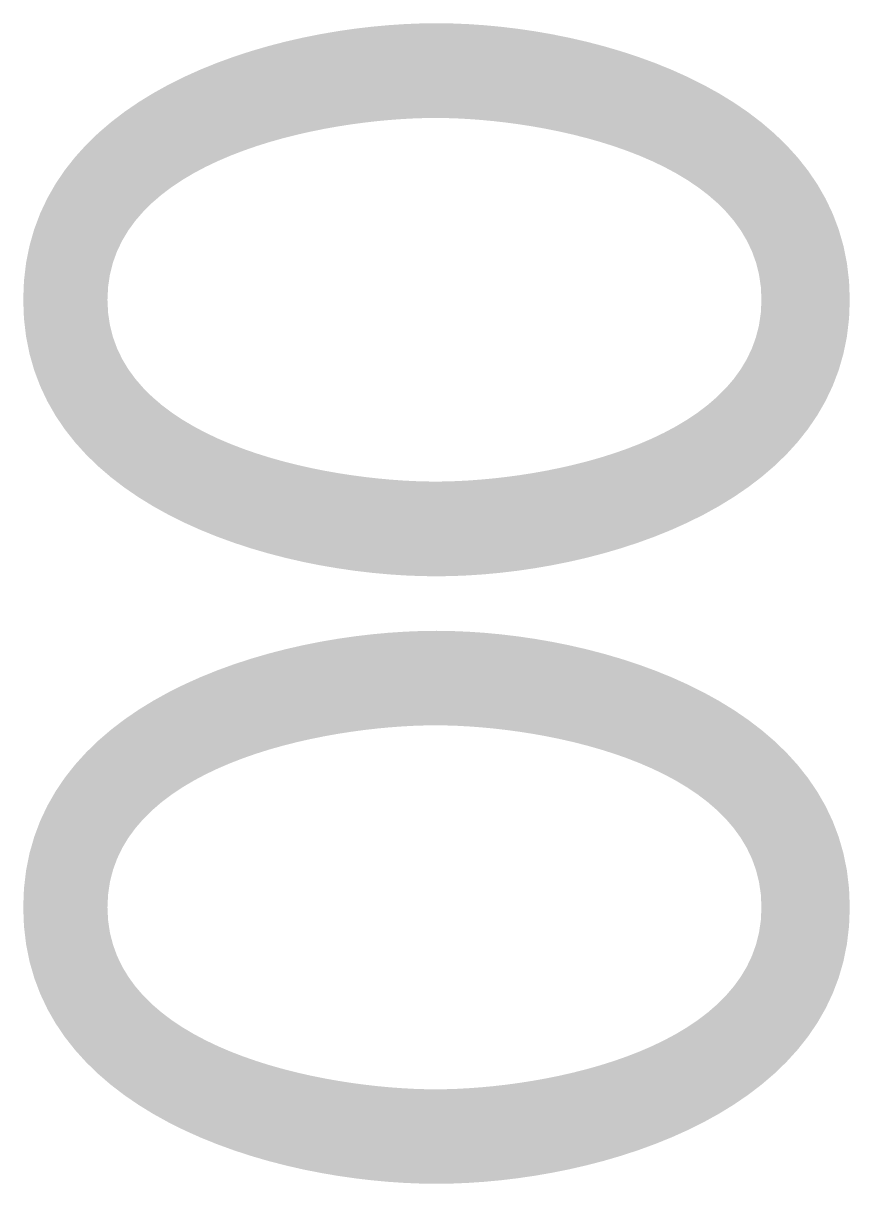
# Model space of a CAD drawing. Header units: inches. Extents: x -17664 to 660, y -8707 to 2166.
# Drawn here: x 21.81 to 24.029, y 91.96 to 95.076 of the extents above; entities that cross this region are included whole.
import ezdxf

# ---------------------------------------------------------------- set-up
doc = ezdxf.new("R2010")
doc.units = ezdxf.units.IN
doc.header["$MEASUREMENT"] = 0
doc.layers.add('Livello 1', color=7, linetype='Continuous')

msp = doc.modelspace()

# ---------------------------------------------------------------- hatches: boundary and pattern name
at = {"layer": 'Livello 1', "true_color": 0xffffff}
h = msp.add_hatch(color=7, dxfattribs=at)
h.dxf.hatch_style = 2
edge = h.paths.add_edge_path()
edge.add_spline(control_points=[(22.0362, 94.3336), (22.0362, 94.7145), (22.6232, 94.8218), (22.9167, 94.8218), (23.2102, 94.8218), (23.7916, 94.7145), (23.7916, 94.3336), (23.7916, 93.9525), (23.2102, 93.8456), (22.9167, 93.8456), (22.6232, 93.8456), (22.0362, 93.9525), (22.0362, 94.3336)], knot_values=[0, 0, 0, 0, 0.352778, 0.352778, 0.352778, 0.705556, 0.705556, 0.705556, 1.058333, 1.058333, 1.058333, 1.411111, 1.411111, 1.411111, 1.411111], degree=3, periodic=0)
edge.add_line((22.0362, 94.3336), (22.0362, 94.3336))
edge = h.paths.add_edge_path()
edge.add_spline(control_points=[(24.0287, 94.3336), (24.0287, 94.8811), (23.3542, 95.0761), (22.9192, 95.0761), (22.4818, 95.0761), (21.8101, 94.8842), (21.8101, 94.3336), (21.8101, 93.7836), (22.4818, 93.5913), (22.9192, 93.5913), (23.3542, 93.5913), (24.0287, 93.7864), (24.0287, 94.3336)], knot_values=[0, 0, 0, 0, 0.352778, 0.352778, 0.352778, 0.705556, 0.705556, 0.705556, 1.058333, 1.058333, 1.058333, 1.411111, 1.411111, 1.411111, 1.411111], degree=3, periodic=0)
edge.add_line((24.0287, 94.3336), (24.0287, 94.3336))
h = msp.add_hatch(color=7, dxfattribs=at)
h.dxf.hatch_style = 2
edge = h.paths.add_edge_path()
edge.add_spline(control_points=[(22.0362, 92.7026), (22.0362, 93.0836), (22.6232, 93.1912), (22.9167, 93.1912), (23.2102, 93.1912), (23.7916, 93.0836), (23.7916, 92.7026), (23.7916, 92.3216), (23.2102, 92.214), (22.9167, 92.214), (22.6232, 92.214), (22.0362, 92.3216), (22.0362, 92.7026)], knot_values=[0, 0, 0, 0, 0.352778, 0.352778, 0.352778, 0.705556, 0.705556, 0.705556, 1.058333, 1.058333, 1.058333, 1.411111, 1.411111, 1.411111, 1.411111], degree=3, periodic=0)
edge.add_line((22.0362, 92.7026), (22.0362, 92.7026))
edge = h.paths.add_edge_path()
edge.add_spline(control_points=[(24.0287, 92.7026), (24.0287, 93.2505), (23.3542, 93.4449), (22.9192, 93.4449), (22.4818, 93.4449), (21.8101, 93.253), (21.8101, 92.7026), (21.8101, 92.1519), (22.4818, 91.9604), (22.9192, 91.9604), (23.3542, 91.9604), (24.0287, 92.1548), (24.0287, 92.7026)], knot_values=[0, 0, 0, 0, 0.352778, 0.352778, 0.352778, 0.705556, 0.705556, 0.705556, 1.058333, 1.058333, 1.058333, 1.411111, 1.411111, 1.411111, 1.411111], degree=3, periodic=0)
edge.add_line((24.0287, 92.7026), (24.0287, 92.7026))

doc.saveas('drawing.dxf')
